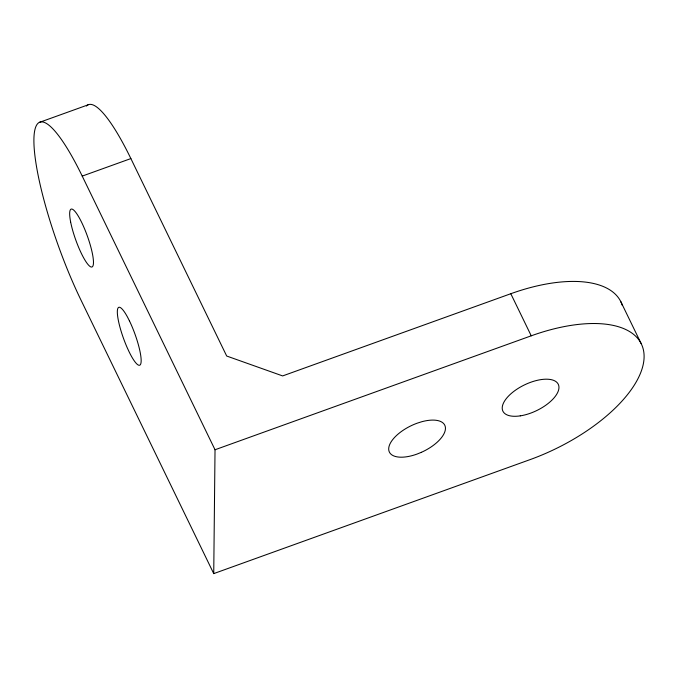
<?xml version="1.0" encoding="UTF-8"?>
<svg xmlns="http://www.w3.org/2000/svg" width="678" height="678" viewBox="0 0 678 678"><rect width="100%" height="100%" fill="white"/><g stroke="black" fill="none" stroke-linecap="round" stroke-linejoin="round"><path stroke-width="1.02" d="M213.731 573.613L215.028 449.76L82.224 176.102A123.116 24.493 70.2 0 0 33.9 139.795A123.116 24.493 70.2 0 0 80.928 299.956L213.731 573.613L529.942 459.667A123.116 56.884 -25.9 0 0 644.1 356.84A123.116 56.884 -25.9 0 0 531.238 335.813L215.028 449.76M39.392 122.387L88.038 104.861M82.224 176.102L130.871 158.576L226.689 356.026L282.65 375.926L510.805 293.718A123.116 56.884 -25.9 0 1 622.37 305.558M620.684 301.413L641.117 343.517M510.805 293.718L531.238 335.813M86.428 106.048A123.116 24.493 70.2 0 1 130.871 158.576M421.352 452.336L416.911 454.124A30.781 14.221 -25.9 0 1 388.697 448.87A30.781 14.221 -25.9 0 1 417.241 423.165L421.674 421.758A30.781 14.221 -25.9 0 1 445.454 428.42A30.781 14.221 -25.9 0 1 421.352 452.336M129.405 320.787L127.54 317.135A30.781 6.127 70.2 0 0 117.328 311.711A30.781 6.127 70.2 0 0 127.218 347.712L129.083 351.746A30.781 6.127 70.2 0 0 141.16 360.823A30.781 6.127 70.2 0 0 129.405 320.787M70.622 221.892A30.781 6.127 70.2 0 0 91.123 266.996A30.781 6.127 70.2 0 0 82.979 225.206A30.781 6.127 70.2 0 0 70.622 221.892M520.263 415.86A30.781 14.221 -25.9 0 0 558.638 385.223A30.781 14.221 -25.9 0 0 512.856 392.147A30.781 14.221 -25.9 0 0 520.263 415.86"/></g></svg>
